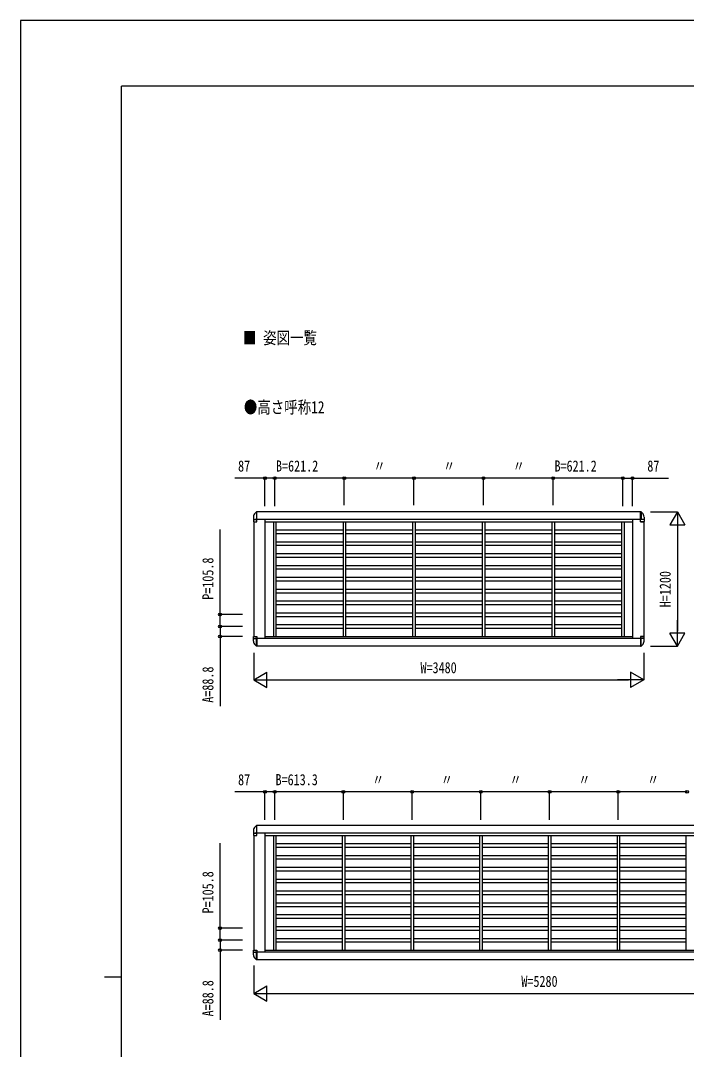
# Model space of a CAD drawing. Units: millimetres, scale not verified. Extents: x -12615 to 12615, y -8910 to 8910.
# Drawn here: x -12615 to -6674, y -274 to 8910 of the extents above; entities that cross this region are included whole.
import ezdxf
from ezdxf.enums import TextEntityAlignment as Align

# ---------------------------------------------------------------- set-up
doc = ezdxf.new("R2010")
doc.units = ezdxf.units.MM
doc.header["$LTSCALE"] = 30
for name, color, linetype in [('0-1_USER1', 3, 'Continuous'), ('0-2_YKK_A1', 4, 'Continuous'), ('0-3_YKK_D', 6, 'Continuous'), ('0-4_YKK_ZWAK', 7, 'Continuous')]:
    doc.layers.add(name, color=color, linetype=linetype)
doc.styles.add('ＭＳ ゴシック', font='')
doc.styles.get('ＭＳ ゴシック').set_extended_font_data('MS Gothic')

msp = doc.modelspace()

# ---------------------------------------------------------------- linework, layer by layer
at = {"layer": '0-2_YKK_A1'}
for p, q in [((-10510.94, 4525.3), (-10522.8, 4513.44)), ((-10505.94, 4525.3), (-10510.94, 4525.3)), ((-10510.94, 4525.3), (-10510.94, 4457)), ((-10505.94, 4437), (-10505.94, 4525.3)), ((-7078.64, 4525), (-10505.94, 4525)), ((-7083.94, 4525.3), (-7078.94, 4525.3)), ((-7083.94, 4437), (-7083.94, 4525.3)), ((-7078.94, 4525.3), (-7078.94, 4457)), ((-7078.94, 4525.3), (-7067.09, 4513.44)), ((-10537.44, 4478.09), (-10537.44, 4438)), ((-10536.44, 4437), (-10505.94, 4437)), ((-10535.44, 4457), (-10505.94, 4457)), ((-10534.94, 4437), (-10534.94, 3413)), ((-7052.44, 4457), (-10524.94, 4457)), ((-10434.94, 4457), (-10434.94, 3395)), ((-10434.94, 4437), (-7154.94, 4437)), ((-10359.44, 4437), (-10359.44, 3413)), ((-10336.44, 4437), (-10336.44, 3413)), ((-9738.24, 4437), (-9738.24, 3413)), ((-9715.24, 4437), (-9715.24, 3413)), ((-9117.04, 4437), (-9117.04, 3413)), ((-9094.04, 4437), (-9094.04, 3413)), ((-8495.84, 4437), (-8495.84, 3413)), ((-8472.84, 4437), (-8472.84, 3413)), ((-7874.64, 4437), (-7874.64, 3413)), ((-7851.64, 4437), (-7851.64, 3413)), ((-7253.44, 4437), (-7253.44, 3413)), ((-7230.44, 4437), (-7230.44, 3413)), ((-7154.94, 4457), (-7154.94, 3395)), ((-7054.44, 4457), (-7083.94, 4457)), ((-7083.94, 4437), (-7053.44, 4437)), ((-7053.44, 4437), (-7083.94, 4437)), ((-7054.94, 4437), (-7054.94, 3413)), ((-7052.44, 4478.09), (-7052.44, 4438)), ((-10336.44, 4364.2), (-9738.24, 4364.2)), ((-10336.44, 4332.2), (-9738.24, 4332.2)), ((-9715.24, 4364.2), (-9117.04, 4364.2)), ((-9715.24, 4332.2), (-9117.04, 4332.2)), ((-9094.04, 4364.2), (-8495.84, 4364.2)), ((-9094.04, 4332.2), (-8495.84, 4332.2)), ((-8472.84, 4364.2), (-7874.64, 4364.2)), ((-8472.84, 4332.2), (-7874.64, 4332.2)), ((-7851.64, 4364.2), (-7253.44, 4364.2)), ((-7851.64, 4332.2), (-7253.44, 4332.2)), ((-10336.44, 4258.4), (-9738.24, 4258.4)), ((-10336.44, 4226.4), (-9738.24, 4226.4)), ((-9715.24, 4258.4), (-9117.04, 4258.4)), ((-9715.24, 4226.4), (-9117.04, 4226.4)), ((-9094.04, 4258.4), (-8495.84, 4258.4)), ((-9094.04, 4226.4), (-8495.84, 4226.4)), ((-8472.84, 4258.4), (-7874.64, 4258.4)), ((-8472.84, 4226.4), (-7874.64, 4226.4)), ((-7851.64, 4258.4), (-7253.44, 4258.4)), ((-7851.64, 4226.4), (-7253.44, 4226.4)), ((-10336.44, 4152.6), (-9738.24, 4152.6)), ((-9715.24, 4152.6), (-9117.04, 4152.6)), ((-9094.04, 4152.6), (-8495.84, 4152.6)), ((-8472.84, 4152.6), (-7874.64, 4152.6)), ((-7851.64, 4152.6), (-7253.44, 4152.6)), ((-10336.44, 4120.6), (-9738.24, 4120.6)), ((-10336.44, 4046.8), (-9738.24, 4046.8)), ((-9715.24, 4120.6), (-9117.04, 4120.6)), ((-9715.24, 4046.8), (-9117.04, 4046.8)), ((-9094.04, 4120.6), (-8495.84, 4120.6)), ((-9094.04, 4046.8), (-8495.84, 4046.8)), ((-8472.84, 4120.6), (-7874.64, 4120.6)), ((-8472.84, 4046.8), (-7874.64, 4046.8)), ((-7851.64, 4120.6), (-7253.44, 4120.6)), ((-7851.64, 4046.8), (-7253.44, 4046.8)), ((-10336.44, 4014.8), (-9738.24, 4014.8)), ((-9715.24, 4014.8), (-9117.04, 4014.8)), ((-9094.04, 4014.8), (-8495.84, 4014.8)), ((-8472.84, 4014.8), (-7874.64, 4014.8)), ((-7851.64, 4014.8), (-7253.44, 4014.8)), ((-10336.44, 3941), (-9738.24, 3941)), ((-10336.44, 3909), (-9738.24, 3909)), ((-9715.24, 3941), (-9117.04, 3941)), ((-9715.24, 3909), (-9117.04, 3909)), ((-9094.04, 3941), (-8495.84, 3941)), ((-9094.04, 3909), (-8495.84, 3909)), ((-8472.84, 3941), (-7874.64, 3941)), ((-8472.84, 3909), (-7874.64, 3909)), ((-7851.64, 3941), (-7253.44, 3941)), ((-7851.64, 3909), (-7253.44, 3909)), ((-10336.44, 3835.2), (-9738.24, 3835.2)), ((-10336.44, 3803.2), (-9738.24, 3803.2)), ((-9715.24, 3835.2), (-9117.04, 3835.2)), ((-9715.24, 3803.2), (-9117.04, 3803.2)), ((-9094.04, 3835.2), (-8495.84, 3835.2)), ((-9094.04, 3803.2), (-8495.84, 3803.2)), ((-8472.84, 3835.2), (-7874.64, 3835.2)), ((-8472.84, 3803.2), (-7874.64, 3803.2)), ((-7851.64, 3835.2), (-7253.44, 3835.2)), ((-7851.64, 3803.2), (-7253.44, 3803.2)), ((-10336.44, 3729.4), (-9738.24, 3729.4)), ((-10336.44, 3697.4), (-9738.24, 3697.4)), ((-9715.24, 3729.4), (-9117.04, 3729.4)), ((-9715.24, 3697.4), (-9117.04, 3697.4)), ((-9094.04, 3729.4), (-8495.84, 3729.4)), ((-9094.04, 3697.4), (-8495.84, 3697.4)), ((-8472.84, 3729.4), (-7874.64, 3729.4)), ((-8472.84, 3697.4), (-7874.64, 3697.4)), ((-7851.64, 3729.4), (-7253.44, 3729.4)), ((-7851.64, 3697.4), (-7253.44, 3697.4)), ((-10336.44, 3623.6), (-9738.24, 3623.6)), ((-10336.44, 3591.6), (-9738.24, 3591.6)), ((-9715.24, 3623.6), (-9117.04, 3623.6)), ((-9715.24, 3591.6), (-9117.04, 3591.6)), ((-9094.04, 3623.6), (-8495.84, 3623.6)), ((-9094.04, 3591.6), (-8495.84, 3591.6)), ((-8472.84, 3623.6), (-7874.64, 3623.6)), ((-8472.84, 3591.6), (-7874.64, 3591.6)), ((-7851.64, 3623.6), (-7253.44, 3623.6)), ((-7851.64, 3591.6), (-7253.44, 3591.6)), ((-10336.44, 3517.8), (-9738.24, 3517.8)), ((-9715.24, 3517.8), (-9117.04, 3517.8)), ((-9094.04, 3517.8), (-8495.84, 3517.8)), ((-8472.84, 3517.8), (-7874.64, 3517.8)), ((-7851.64, 3517.8), (-7253.44, 3517.8)), ((-10537.44, 3371.91), (-10537.44, 3412)), ((-10536.44, 3413), (-10505.94, 3413)), ((-10505.94, 3413), (-10505.94, 3324.7)), ((-10434.94, 3413), (-7154.94, 3413)), ((-10336.44, 3485.8), (-9738.24, 3485.8)), ((-9715.24, 3485.8), (-9117.04, 3485.8)), ((-9094.04, 3485.8), (-8495.84, 3485.8)), ((-8472.84, 3485.8), (-7874.64, 3485.8)), ((-7851.64, 3485.8), (-7253.44, 3485.8)), ((-7083.94, 3413), (-7053.44, 3413)), ((-7053.44, 3413), (-7083.94, 3413)), ((-7083.94, 3413), (-7083.94, 3324.7)), ((-7052.44, 3371.91), (-7052.44, 3412)), ((-10535.44, 3393), (-10505.94, 3393)), ((-7052.44, 3393), (-10524.94, 3393)), ((-10510.94, 3324.7), (-10522.8, 3336.56)), ((-10510.94, 3324.7), (-10510.94, 3393)), ((-10505.94, 3324.7), (-10510.94, 3324.7)), ((-7078.64, 3325), (-10505.94, 3325)), ((-7054.44, 3393), (-7083.94, 3393)), ((-7083.94, 3324.7), (-7078.94, 3324.7)), ((-7078.94, 3324.7), (-7078.94, 3393)), ((-7078.94, 3324.7), (-7067.09, 3336.56)), ((-10537.44, 1678.09), (-10537.44, 1638)), ((-10535.44, 1657), (-10505.94, 1657)), ((-5264.94, 1657), (-10524.94, 1657)), ((-10510.94, 1725.3), (-10522.8, 1713.44)), ((-10505.94, 1725.3), (-10510.94, 1725.3)), ((-10510.94, 1725.3), (-10510.94, 1657)), ((-10505.94, 1637), (-10505.94, 1725.3)), ((-5283.94, 1725), (-10505.94, 1725)), ((-10434.94, 1657), (-10434.94, 593)), ((-10536.44, 1637), (-10505.94, 1637)), ((-10534.94, 1637), (-10534.94, 613)), ((-10434.94, 1637), (-5354.94, 1637)), ((-10359.44, 1637), (-10359.44, 613)), ((-10359.44, 1637), (-10336.44, 1637)), ((-10336.44, 1637), (-10336.44, 613)), ((-10336.44, 1564.2), (-9746.19, 1564.2)), ((-9746.19, 1637), (-9746.19, 613)), ((-9746.19, 1637), (-9723.19, 1637)), ((-9723.19, 1637), (-9723.19, 613)), ((-9723.19, 1564.2), (-9132.94, 1564.2)), ((-9132.94, 1637), (-9132.94, 613)), ((-9132.94, 1637), (-9109.94, 1637)), ((-9109.94, 1637), (-9109.94, 613)), ((-9109.94, 1564.2), (-8519.69, 1564.2)), ((-8519.69, 1637), (-8519.69, 613)), ((-8519.69, 1637), (-8496.69, 1637)), ((-8496.69, 1637), (-8496.69, 613)), ((-8496.69, 1564.2), (-7906.44, 1564.2)), ((-7906.44, 1637), (-7906.44, 613)), ((-7906.44, 1637), (-7883.44, 1637)), ((-7883.44, 1637), (-7883.44, 613)), ((-7883.44, 1564.2), (-7293.19, 1564.2)), ((-7293.19, 1637), (-7293.19, 613)), ((-7293.19, 1637), (-7270.19, 1637)), ((-7270.19, 1637), (-7270.19, 613)), ((-7270.19, 1564.2), (-6679.94, 1564.2)), ((-6679.94, 1637), (-6679.94, 613)), ((-6679.94, 1637), (-6656.94, 1637)), ((-10336.44, 1532.2), (-9746.19, 1532.2)), ((-9723.19, 1532.2), (-9132.94, 1532.2)), ((-9109.94, 1532.2), (-8519.69, 1532.2)), ((-8496.69, 1532.2), (-7906.44, 1532.2)), ((-7883.44, 1532.2), (-7293.19, 1532.2)), ((-7270.19, 1532.2), (-6679.94, 1532.2)), ((-10336.44, 1458.4), (-9746.19, 1458.4)), ((-10336.44, 1426.4), (-9746.19, 1426.4)), ((-9723.19, 1458.4), (-9132.94, 1458.4)), ((-9723.19, 1426.4), (-9132.94, 1426.4)), ((-9109.94, 1458.4), (-8519.69, 1458.4)), ((-9109.94, 1426.4), (-8519.69, 1426.4)), ((-8496.69, 1458.4), (-7906.44, 1458.4)), ((-8496.69, 1426.4), (-7906.44, 1426.4)), ((-7883.44, 1458.4), (-7293.19, 1458.4)), ((-7883.44, 1426.4), (-7293.19, 1426.4)), ((-7270.19, 1458.4), (-6679.94, 1458.4)), ((-7270.19, 1426.4), (-6679.94, 1426.4)), ((-10336.44, 1352.6), (-9746.19, 1352.6)), ((-10336.44, 1320.6), (-9746.19, 1320.6)), ((-9723.19, 1352.6), (-9132.94, 1352.6)), ((-9723.19, 1320.6), (-9132.94, 1320.6)), ((-9109.94, 1352.6), (-8519.69, 1352.6)), ((-9109.94, 1320.6), (-8519.69, 1320.6)), ((-8496.69, 1352.6), (-7906.44, 1352.6)), ((-8496.69, 1320.6), (-7906.44, 1320.6)), ((-7883.44, 1352.6), (-7293.19, 1352.6)), ((-7883.44, 1320.6), (-7293.19, 1320.6)), ((-7270.19, 1352.6), (-6679.94, 1352.6)), ((-7270.19, 1320.6), (-6679.94, 1320.6)), ((-10336.44, 1246.8), (-9746.19, 1246.8)), ((-10336.44, 1214.8), (-9746.19, 1214.8)), ((-9723.19, 1246.8), (-9132.94, 1246.8)), ((-9723.19, 1214.8), (-9132.94, 1214.8)), ((-9109.94, 1246.8), (-8519.69, 1246.8)), ((-9109.94, 1214.8), (-8519.69, 1214.8)), ((-8496.69, 1246.8), (-7906.44, 1246.8)), ((-8496.69, 1214.8), (-7906.44, 1214.8)), ((-7883.44, 1246.8), (-7293.19, 1246.8)), ((-7883.44, 1214.8), (-7293.19, 1214.8)), ((-7270.19, 1246.8), (-6679.94, 1246.8)), ((-7270.19, 1214.8), (-6679.94, 1214.8)), ((-10336.44, 1141), (-9746.19, 1141)), ((-10336.44, 1109), (-9746.19, 1109)), ((-9723.19, 1141), (-9132.94, 1141)), ((-9723.19, 1109), (-9132.94, 1109)), ((-9109.94, 1141), (-8519.69, 1141)), ((-9109.94, 1109), (-8519.69, 1109)), ((-8496.69, 1141), (-7906.44, 1141)), ((-8496.69, 1109), (-7906.44, 1109)), ((-7883.44, 1141), (-7293.19, 1141)), ((-7883.44, 1109), (-7293.19, 1109)), ((-7270.19, 1141), (-6679.94, 1141)), ((-7270.19, 1109), (-6679.94, 1109)), ((-10336.44, 1035.2), (-9746.19, 1035.2)), ((-9723.19, 1035.2), (-9132.94, 1035.2)), ((-9109.94, 1035.2), (-8519.69, 1035.2)), ((-8496.69, 1035.2), (-7906.44, 1035.2)), ((-7883.44, 1035.2), (-7293.19, 1035.2)), ((-7270.19, 1035.2), (-6679.94, 1035.2)), ((-10336.44, 1003.2), (-9746.19, 1003.2)), ((-10336.44, 929.4), (-9746.19, 929.4)), ((-9723.19, 1003.2), (-9132.94, 1003.2)), ((-9723.19, 929.4), (-9132.94, 929.4)), ((-9109.94, 1003.2), (-8519.69, 1003.2)), ((-9109.94, 929.4), (-8519.69, 929.4)), ((-8496.69, 1003.2), (-7906.44, 1003.2)), ((-8496.69, 929.4), (-7906.44, 929.4)), ((-7883.44, 1003.2), (-7293.19, 1003.2)), ((-7883.44, 929.4), (-7293.19, 929.4)), ((-7270.19, 1003.2), (-6679.94, 1003.2)), ((-7270.19, 929.4), (-6679.94, 929.4)), ((-10336.44, 897.4), (-9746.19, 897.4)), ((-9723.19, 897.4), (-9132.94, 897.4)), ((-9109.94, 897.4), (-8519.69, 897.4)), ((-8496.69, 897.4), (-7906.44, 897.4)), ((-7883.44, 897.4), (-7293.19, 897.4)), ((-7270.19, 897.4), (-6679.94, 897.4)), ((-10336.44, 823.6), (-9746.19, 823.6)), ((-10336.44, 791.6), (-9746.19, 791.6)), ((-9723.19, 823.6), (-9132.94, 823.6)), ((-9723.19, 791.6), (-9132.94, 791.6)), ((-9109.94, 823.6), (-8519.69, 823.6)), ((-9109.94, 791.6), (-8519.69, 791.6)), ((-8496.69, 823.6), (-7906.44, 823.6)), ((-8496.69, 791.6), (-7906.44, 791.6)), ((-7883.44, 823.6), (-7293.19, 823.6)), ((-7883.44, 791.6), (-7293.19, 791.6)), ((-7270.19, 823.6), (-6679.94, 823.6)), ((-7270.19, 791.6), (-6679.94, 791.6)), ((-10336.44, 717.8), (-9746.19, 717.8)), ((-10336.44, 685.8), (-9746.19, 685.8)), ((-9723.19, 717.8), (-9132.94, 717.8)), ((-9723.19, 685.8), (-9132.94, 685.8)), ((-9109.94, 717.8), (-8519.69, 717.8)), ((-9109.94, 685.8), (-8519.69, 685.8)), ((-8496.69, 717.8), (-7906.44, 717.8)), ((-8496.69, 685.8), (-7906.44, 685.8)), ((-7883.44, 717.8), (-7293.19, 717.8)), ((-7883.44, 685.8), (-7293.19, 685.8)), ((-7270.19, 717.8), (-6679.94, 717.8)), ((-7270.19, 685.8), (-6679.94, 685.8)), ((-10537.44, 571.91), (-10537.44, 612)), ((-10536.44, 613), (-10505.94, 613)), ((-10535.44, 593), (-10505.94, 593)), ((-5264.94, 593), (-10524.94, 593)), ((-10510.94, 524.7), (-10510.94, 593)), ((-10505.94, 613), (-10505.94, 524.7)), ((-10434.94, 613), (-5354.94, 613)), ((-10510.94, 524.7), (-10522.8, 536.56)), ((-10505.94, 524.7), (-10510.94, 524.7)), ((-5283.94, 525), (-10505.94, 525))]:
    msp.add_line(p, q, dxfattribs=at)
for centre, radius, start, end in [((-10487.44, 4478.09), 50, 135, 180), ((-7102.44, 4478.09), 50, 0, 45), ((-10536.44, 4438), 1, 180, 270), ((-7053.44, 4438), 1, 270, 0), ((-10536.44, 3412), 1, 90, 180), ((-7053.44, 3412), 1, 0, 90), ((-10487.44, 3371.91), 50, 180, 225), ((-7102.44, 3371.91), 50, 315, 0), ((-10487.44, 1678.09), 50, 135, 180), ((-10536.44, 1638), 1, 180, 270), ((-10536.44, 612), 1, 90, 180), ((-10487.44, 571.91), 50, 180, 225)]:
    msp.add_arc(centre, radius, start, end, dxfattribs=at)
at = {"layer": '0-3_YKK_D'}
for p, q in [((-10434.94, 4575), (-10434.94, 4826)), ((-10347.94, 4585), (-10347.94, 4826)), ((-10347.94, 4575), (-10347.94, 4826)), ((-9726.74, 4825), (-10347.94, 4825)), ((-9726.74, 4585), (-9726.74, 4826)), ((-9726.74, 4585), (-9726.74, 4826)), ((-9105.54, 4825), (-9726.74, 4825)), ((-9105.54, 4585), (-9105.54, 4826)), ((-9105.54, 4585), (-9105.54, 4826)), ((-8484.34, 4825), (-9105.54, 4825)), ((-8484.34, 4585), (-8484.34, 4826)), ((-8484.34, 4585), (-8484.34, 4826)), ((-7863.14, 4825), (-8484.34, 4825)), ((-7863.14, 4585), (-7863.14, 4826)), ((-7863.14, 4585), (-7863.14, 4826)), ((-7241.94, 4825), (-7863.14, 4825)), ((-7241.94, 4585), (-7241.94, 4826)), ((-7241.94, 4575), (-7241.94, 4826)), ((-7154.94, 4575), (-7154.94, 4826)), ((-6994.94, 4525), (-6753.94, 4525)), ((-6754.94, 4525), (-6822.44, 4408.09)), ((-6754.94, 4525), (-6687.44, 4408.09)), ((-6754.94, 4525), (-6754.94, 4291.17)), ((-6822.44, 4408.09), (-6687.44, 4408.09)), ((-6754.94, 4390), (-6754.94, 3460)), ((-10635.94, 3607.6), (-10835.94, 3607.6)), ((-10635.94, 3501.8), (-10835.94, 3501.8)), ((-10635.94, 3501.8), (-10835.94, 3501.8)), ((-6754.94, 3325), (-6754.94, 3558.83)), ((-10635.94, 3413), (-10835.94, 3413)), ((-6754.94, 3325), (-6822.44, 3441.91)), ((-6687.44, 3441.91), (-6822.44, 3441.91)), ((-6754.94, 3325), (-6687.44, 3441.91)), ((-6994.94, 3325), (-6753.94, 3325)), ((-10534.94, 3265), (-10534.94, 3024)), ((-7054.94, 3265), (-7054.94, 3024)), ((-10534.94, 3025), (-10418.03, 3092.5)), ((-10418.03, 2957.5), (-10418.03, 3092.5)), ((-7054.94, 3025), (-7171.85, 3092.5)), ((-7171.85, 3092.5), (-7171.85, 2957.5)), ((-10534.94, 3025), (-10418.03, 2957.5)), ((-10534.94, 3025), (-10301.11, 3025)), ((-10399.94, 3025), (-7189.94, 3025)), ((-7054.94, 3025), (-7288.77, 3025)), ((-7054.94, 3025), (-7171.85, 2957.5)), ((-10434.94, 1775), (-10434.94, 2026)), ((-10347.94, 1775), (-10347.94, 2026)), ((-10347.94, 1775), (-10347.94, 2026)), ((-9734.69, 2025), (-10347.94, 2025)), ((-9734.69, 1775), (-9734.69, 2026)), ((-9734.69, 1775), (-9734.69, 2026)), ((-9121.44, 2025), (-9734.69, 2025)), ((-9121.44, 1775), (-9121.44, 2026)), ((-9121.44, 1775), (-9121.44, 2026)), ((-8508.19, 2025), (-9121.44, 2025)), ((-8508.19, 1775), (-8508.19, 2026)), ((-8508.19, 1775), (-8508.19, 2026)), ((-7894.94, 2025), (-8508.19, 2025)), ((-7894.94, 1775), (-7894.94, 2026)), ((-7894.94, 1775), (-7894.94, 2026)), ((-7281.69, 2025), (-7894.94, 2025)), ((-7281.69, 1775), (-7281.69, 2026)), ((-7281.69, 1775), (-7281.69, 2026)), ((-6668.44, 2025), (-7281.69, 2025)), ((-10635.94, 807.6), (-10835.94, 807.6)), ((-10635.94, 701.8), (-10835.94, 701.8)), ((-10635.94, 701.8), (-10835.94, 701.8)), ((-10635.94, 613), (-10835.94, 613)), ((-10534.94, 475), (-10534.94, 224)), ((-10534.94, 225), (-10418.03, 292.5)), ((-10418.03, 157.5), (-10418.03, 292.5)), ((-10534.94, 225), (-10418.03, 157.5)), ((-10534.94, 225), (-10301.11, 225)), ((-10399.94, 225), (-5389.94, 225))]:
    msp.add_line(p, q, dxfattribs=at)
for points in [[(-10347.94, 4825), (-10434.94, 4825), (-10704.34, 4825)], [(-7241.94, 4825), (-7154.94, 4825), (-6834.54, 4825)], [(-10834.94, 3501.8), (-10834.94, 3607.6), (-10834.94, 4367.2)], [(-10834.94, 3501.8), (-10834.94, 3413), (-10834.94, 2790.8)], [(-10347.94, 2025), (-10434.94, 2025), (-10704.34, 2025)], [(-10834.94, 701.8), (-10834.94, 807.6), (-10834.94, 1567.2)], [(-10834.94, 701.8), (-10834.94, 613), (-10834.94, -9.2)]]:
    msp.add_lwpolyline(points, dxfattribs=at)
for centre in [(-10434.94, 4825), (-10347.94, 4825), (-10347.94, 4825), (-9726.74, 4825), (-9726.74, 4825), (-9105.54, 4825), (-9105.54, 4825), (-8484.34, 4825), (-8484.34, 4825), (-7863.14, 4825), (-7863.14, 4825), (-7241.94, 4825), (-7241.94, 4825), (-7154.94, 4825), (-10834.94, 3607.6), (-10834.94, 3501.8), (-10834.94, 3501.8), (-10834.94, 3413), (-10434.94, 2025), (-10347.94, 2025), (-10347.94, 2025), (-9734.69, 2025), (-9734.69, 2025), (-9121.44, 2025), (-9121.44, 2025), (-8508.19, 2025), (-8508.19, 2025), (-7894.94, 2025), (-7894.94, 2025), (-7281.69, 2025), (-7281.69, 2025), (-6668.44, 2025), (-6668.44, 2025), (-10834.94, 807.6), (-10834.94, 701.8), (-10834.94, 701.8), (-10834.94, 613)]:
    msp.add_circle(centre, 12.75, dxfattribs=at)
at = {"layer": '0-4_YKK_ZWAK'}
for p, q in [((11685.06, 8325), (-11714.94, 8325)), ((-11714.94, -7575), (-11714.94, 8325)), ((-11864.94, 375), (-11714.94, 375))]:
    msp.add_line(p, q, dxfattribs=at)
msp.add_lwpolyline([(-12615, -8910), (12615, -8910), (12615, 8910), (-12615, 8910)], close=True, dxfattribs=at)

# ---------------------------------------------------------------- texts
at = {"layer": '0-1_USER1', "style": 'ＭＳ ゴシック', "width": 0.8}
for s, p in [('■ 姿図一覧', (-10631, 5990)), ('●高さ呼称12', (-10623, 5371))]:
    msp.add_text(s, height=110, dxfattribs=at).set_placement(p, align=Align.BOTTOM_LEFT)
at = {"layer": '0-3_YKK_D', "style": 'ＭＳ ゴシック', "width": 0.8}
for s, p in [('87', (-10674.34, 4855)), ('B=621.2', (-10336.14, 4855)), ('〃', (-9466.54, 4855)), ('〃', (-8845.34, 4855)), ('〃', (-8224.14, 4855)), ('B=621.2', (-7851.34, 4855)), ('87', (-7022.94, 4855)), ('W=3480', (-9046.94, 3055)), ('87', (-10674.34, 2055)), ('B=613.3', (-10340.12, 2055)), ('〃', (-9478.47, 2055)), ('〃', (-8865.22, 2055)), ('〃', (-8251.97, 2055)), ('〃', (-7638.72, 2055)), ('〃', (-7025.47, 2055)), ('W=5280', (-8146.94, 255))]:
    msp.add_text(s, height=98.97, dxfattribs=at).set_placement(p, align=Align.BOTTOM_LEFT)
for s, p in [('P=105.8', (-10864.94, 3739.6)), ('H=1200', (-6784.94, 3673)), ('A=88.8', (-10864.94, 2820.8)), ('P=105.8', (-10864.94, 939.6)), ('A=88.8', (-10864.94, 20.8))]:
    msp.add_text(s, height=98.97, rotation=90, dxfattribs=at).set_placement(p, align=Align.BOTTOM_LEFT)

doc.saveas('drawing.dxf')
